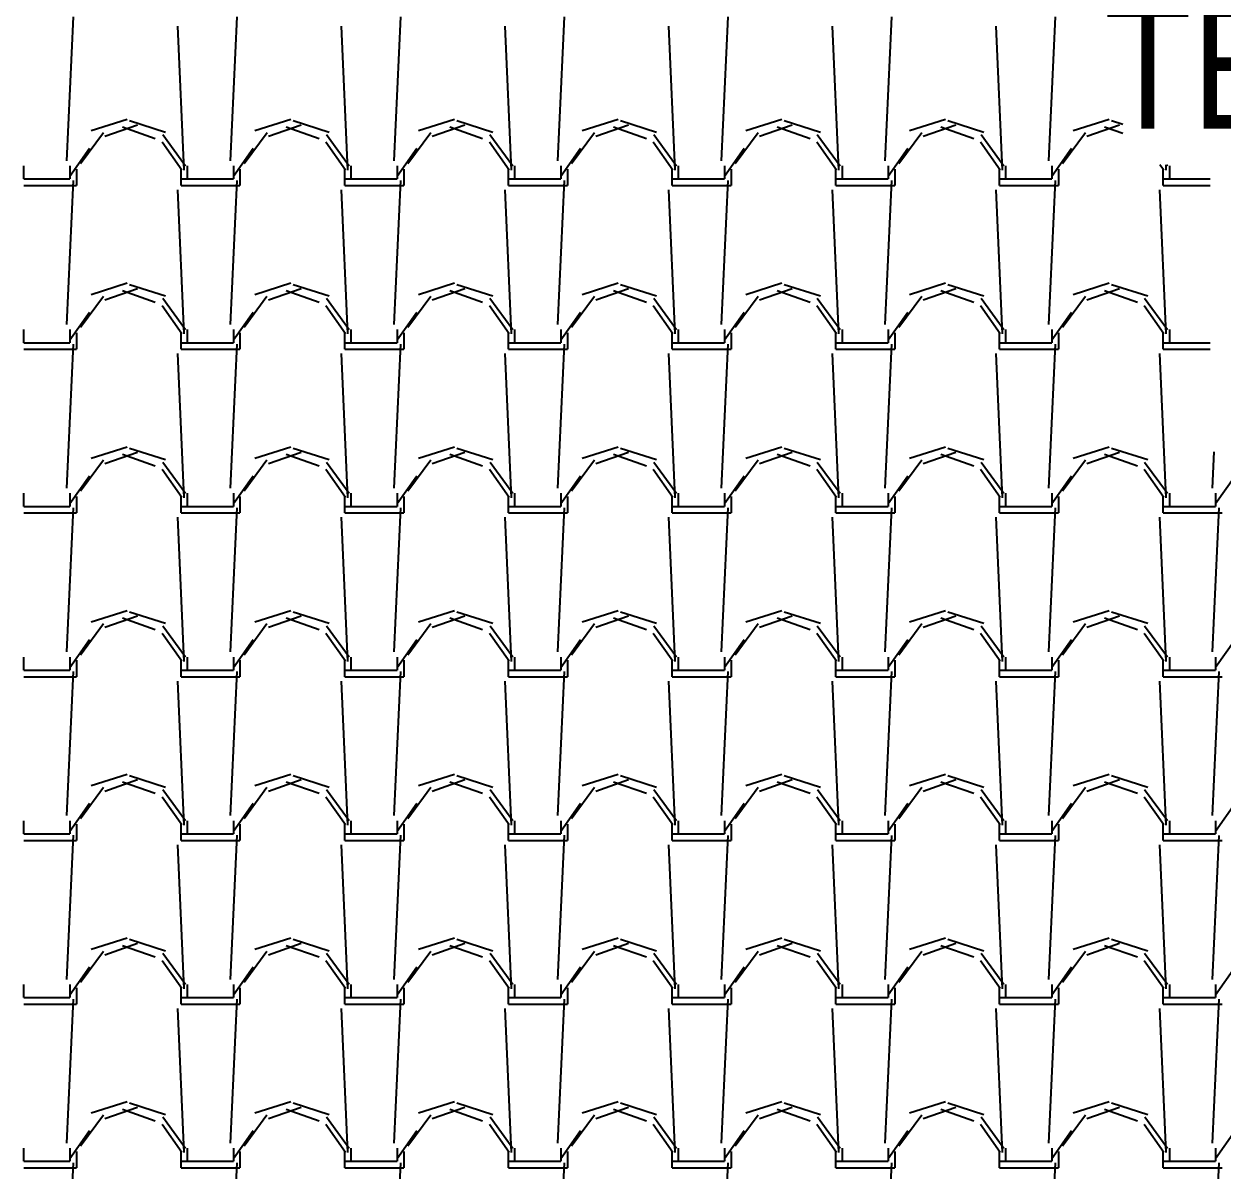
# Model space of a CAD drawing. Header units: millimetres. Extents: x 3923 to 4007, y 744 to 863.
# Drawn here: x 3932.983 to 3934.851, y 836.294 to 838.08 of the extents above; entities that cross this region are included whole.
import ezdxf
from ezdxf.enums import TextEntityAlignment as Align

# ---------------------------------------------------------------- set-up
doc = ezdxf.new("R2010")
doc.units = ezdxf.units.MM
doc.layers.add('-HIDRO', color=8, linetype='Continuous')
doc.layers.add('E-txt-g', color=3, linetype='Continuous')
doc.layers.add('E-Txt-W', color=7, linetype='Continuous', lineweight=20)
doc.styles.add('F2', font='ARIALN.TTF')
doc.styles.add('REG60', font='romans.shx', dxfattribs={"width": 0.8, "height": 0.15})
doc.styles.add('REG80', font='romans.shx', dxfattribs={"width": 0.8, "height": 0.2})

# ---------------------------------------------------------------- blocks, each defined once
blk = doc.blocks.new('TXT-AMB75')
at = {"layer": 'E-txt-g', "style": 'REG80', "width": 0.8, "flags": 8}
blk.add_attdef('TXT', text='', height=0.2, dxfattribs=at).set_placement((0.0055, 0.2964), align=Align.CENTER)
at = {"layer": 'E-Txt-W', "style": 'REG60', "width": 0.8, "flags": 8}
blk.add_attdef('TXT', text='', height=0.15, dxfattribs=at).set_placement((0.0055, 0.0271), align=Align.CENTER)

msp = doc.modelspace()

# ---------------------------------------------------------------- linework, layer by layer
at = {"layer": '-HIDRO', "linetype": 'Continuous'}
for p, q in [((3933.0504, 837.8665), (3933.0606, 838.091)), ((3933.2333, 837.8517), (3933.2231, 838.0762)), ((3933.3056, 837.8665), (3933.3158, 838.091)), ((3933.4884, 837.8517), (3933.4782, 838.0763)), ((3933.5607, 837.8665), (3933.5709, 838.091)), ((3933.7436, 837.8517), (3933.7334, 838.0763)), ((3933.8159, 837.8665), (3933.8261, 838.091)), ((3933.9987, 837.8517), (3933.9885, 838.0763)), ((3934.071, 837.8665), (3934.0812, 838.091)), ((3934.2539, 837.8517), (3934.2437, 838.0763)), ((3934.3262, 837.8665), (3934.3364, 838.091)), ((3934.509, 837.8517), (3934.4988, 838.0763)), ((3934.5813, 837.8665), (3934.5915, 838.091)), ((3933.1444, 837.9307), (3933.0883, 837.9129)), ((3933.2043, 837.9106), (3933.1481, 837.9285)), ((3933.3996, 837.9307), (3933.3435, 837.9129)), ((3933.4594, 837.9106), (3933.4033, 837.9285)), ((3933.6547, 837.9307), (3933.5986, 837.9129)), ((3933.7146, 837.9106), (3933.6584, 837.9285)), ((3933.9099, 837.9307), (3933.8538, 837.9129)), ((3933.9697, 837.9106), (3933.9136, 837.9285)), ((3934.165, 837.9307), (3934.1089, 837.9129)), ((3934.2249, 837.9106), (3934.1687, 837.9285)), ((3934.4202, 837.9307), (3934.3641, 837.9129)), ((3934.48, 837.9106), (3934.4239, 837.9285)), ((3934.6753, 837.9307), (3934.6192, 837.9129)), ((3934.6964, 837.923), (3934.679, 837.9285)), ((3933.1072, 837.9101), (3933.0715, 837.8617)), ((3933.1604, 837.9222), (3933.1093, 837.9043)), ((3933.1882, 837.9009), (3933.1372, 837.9188)), ((3933.2354, 837.8583), (3933.1997, 837.9067)), ((3933.3624, 837.9101), (3933.3266, 837.8617)), ((3933.4155, 837.9222), (3933.3645, 837.9043)), ((3933.4434, 837.9009), (3933.3924, 837.9188)), ((3933.4905, 837.8583), (3933.4548, 837.9067)), ((3933.6175, 837.9101), (3933.5818, 837.8617)), ((3933.6707, 837.9222), (3933.6196, 837.9043)), ((3933.6985, 837.9009), (3933.6475, 837.9188)), ((3933.7457, 837.8583), (3933.7099, 837.9067)), ((3933.8726, 837.9101), (3933.8369, 837.8617)), ((3933.9258, 837.9222), (3933.8748, 837.9043)), ((3933.9537, 837.9009), (3933.9027, 837.9188)), ((3934.0008, 837.8583), (3933.9651, 837.9067)), ((3934.1278, 837.9101), (3934.0921, 837.8617)), ((3934.181, 837.9222), (3934.1299, 837.9043)), ((3934.2088, 837.9009), (3934.1578, 837.9188)), ((3934.256, 837.8583), (3934.2202, 837.9067)), ((3934.3829, 837.9101), (3934.3472, 837.8617)), ((3934.4361, 837.9222), (3934.3851, 837.9043)), ((3934.464, 837.9009), (3934.413, 837.9188)), ((3934.5111, 837.8583), (3934.4754, 837.9067)), ((3934.6381, 837.9101), (3934.6024, 837.8617)), ((3934.6913, 837.9222), (3934.6402, 837.9043)), ((3934.6964, 837.9089), (3934.6681, 837.9188)), ((3933.2294, 837.852), (3933.1988, 837.8954)), ((3933.4845, 837.852), (3933.4539, 837.8954)), ((3933.7397, 837.852), (3933.7091, 837.8954)), ((3933.9949, 837.852), (3933.9642, 837.8954)), ((3934.25, 837.852), (3934.2194, 837.8954)), ((3934.5052, 837.852), (3934.4745, 837.8954)), ((3933.0855, 837.8854), (3933.0549, 837.842)), ((3933.3407, 837.8854), (3933.3101, 837.842)), ((3933.5958, 837.8854), (3933.5652, 837.842)), ((3933.851, 837.8854), (3933.8204, 837.842)), ((3934.1061, 837.8854), (3934.0755, 837.842)), ((3934.3613, 837.8854), (3934.3307, 837.842)), ((3934.6164, 837.8854), (3934.5858, 837.842)), ((3932.9834, 837.8381), (3932.9834, 837.8585)), ((3933.0549, 837.8585), (3933.0549, 837.8381)), ((3933.0651, 837.8534), (3933.0651, 837.8279)), ((3933.2284, 837.8279), (3933.2284, 837.8534)), ((3933.2386, 837.8381), (3933.2386, 837.8585)), ((3933.31, 837.8585), (3933.31, 837.8381)), ((3933.3202, 837.8534), (3933.3202, 837.8279)), ((3933.4835, 837.8279), (3933.4835, 837.8534)), ((3933.4937, 837.8381), (3933.4937, 837.8585)), ((3933.5652, 837.8585), (3933.5652, 837.8381)), ((3933.5754, 837.8534), (3933.5754, 837.8279)), ((3933.7387, 837.8279), (3933.7387, 837.8534)), ((3933.7489, 837.8381), (3933.7489, 837.8585)), ((3933.8203, 837.8585), (3933.8203, 837.8381)), ((3933.8305, 837.8534), (3933.8305, 837.8279)), ((3933.9938, 837.8279), (3933.9938, 837.8534)), ((3934.004, 837.8381), (3934.004, 837.8585)), ((3934.0755, 837.8585), (3934.0755, 837.8381)), ((3934.0857, 837.8534), (3934.0857, 837.8279)), ((3934.249, 837.8279), (3934.249, 837.8534)), ((3934.2592, 837.8381), (3934.2592, 837.8585)), ((3934.3306, 837.8585), (3934.3306, 837.8381)), ((3934.3408, 837.8534), (3934.3408, 837.8279)), ((3934.5041, 837.8279), (3934.5041, 837.8534)), ((3934.5143, 837.8381), (3934.5143, 837.8585)), ((3934.5858, 837.8585), (3934.5858, 837.8381)), ((3934.596, 837.8534), (3934.596, 837.8279)), ((3934.7603, 837.852), (3934.7544, 837.8604)), ((3934.7593, 837.8279), (3934.7593, 837.8534)), ((3934.7642, 837.8517), (3934.7638, 837.8604)), ((3934.7663, 837.8583), (3934.7647, 837.8604)), ((3934.7695, 837.8381), (3934.7695, 837.8585)), ((3932.9834, 837.8381), (3933.0549, 837.8381)), ((3933.0504, 837.6113), (3933.0606, 837.8359)), ((3933.2284, 837.8381), (3933.2386, 837.8381)), ((3933.2386, 837.8381), (3933.31, 837.8381)), ((3933.3056, 837.6113), (3933.3158, 837.8359)), ((3933.4835, 837.8381), (3933.4937, 837.8381)), ((3933.4937, 837.8381), (3933.5652, 837.8381)), ((3933.5607, 837.6113), (3933.5709, 837.8359)), ((3933.7387, 837.8381), (3933.7489, 837.8381)), ((3933.7489, 837.8381), (3933.8203, 837.8381)), ((3933.8159, 837.6113), (3933.8261, 837.8359)), ((3933.9938, 837.8381), (3934.004, 837.8381)), ((3934.004, 837.8381), (3934.0755, 837.8381)), ((3934.071, 837.6113), (3934.0812, 837.8358)), ((3934.249, 837.8381), (3934.2592, 837.8381)), ((3934.2592, 837.8381), (3934.3306, 837.8381)), ((3934.3262, 837.6113), (3934.3364, 837.8358)), ((3934.5041, 837.8381), (3934.5143, 837.8381)), ((3934.5143, 837.8381), (3934.5858, 837.8381)), ((3934.5813, 837.6113), (3934.5915, 837.8358)), ((3934.7593, 837.8381), (3934.7695, 837.8381)), ((3934.7695, 837.8381), (3934.8327, 837.8381)), ((3932.9834, 837.8279), (3933.0651, 837.8279)), ((3933.2333, 837.5966), (3933.2231, 837.8211)), ((3933.2284, 837.8279), (3933.2386, 837.8279)), ((3933.2386, 837.8279), (3933.3202, 837.8279)), ((3933.4884, 837.5966), (3933.4782, 837.8211)), ((3933.4835, 837.8279), (3933.4937, 837.8279)), ((3933.4937, 837.8279), (3933.5754, 837.8279)), ((3933.7436, 837.5966), (3933.7334, 837.8211)), ((3933.7387, 837.8279), (3933.7489, 837.8279)), ((3933.7489, 837.8279), (3933.8305, 837.8279)), ((3933.9987, 837.5966), (3933.9885, 837.8211)), ((3933.9938, 837.8279), (3934.004, 837.8279)), ((3934.004, 837.8279), (3934.0857, 837.8279)), ((3934.2539, 837.5966), (3934.2437, 837.8211)), ((3934.249, 837.8279), (3934.2592, 837.8279)), ((3934.2592, 837.8279), (3934.3408, 837.8279)), ((3934.509, 837.5966), (3934.4988, 837.8211)), ((3934.5041, 837.8279), (3934.5143, 837.8279)), ((3934.5143, 837.8279), (3934.596, 837.8279)), ((3934.7642, 837.5966), (3934.754, 837.8211)), ((3934.7593, 837.8279), (3934.7695, 837.8279)), ((3934.7695, 837.8279), (3934.8327, 837.8279)), ((3933.1444, 837.6756), (3933.0883, 837.6577)), ((3933.1604, 837.6671), (3933.1093, 837.6492)), ((3933.1882, 837.6458), (3933.1372, 837.6637)), ((3933.2043, 837.6555), (3933.1481, 837.6733)), ((3933.3996, 837.6756), (3933.3435, 837.6577)), ((3933.4155, 837.6671), (3933.3645, 837.6492)), ((3933.4434, 837.6458), (3933.3924, 837.6637)), ((3933.4594, 837.6555), (3933.4033, 837.6733)), ((3933.6547, 837.6756), (3933.5986, 837.6577)), ((3933.6707, 837.6671), (3933.6196, 837.6492)), ((3933.6985, 837.6458), (3933.6475, 837.6637)), ((3933.7146, 837.6555), (3933.6584, 837.6733)), ((3933.9099, 837.6756), (3933.8538, 837.6577)), ((3933.9258, 837.6671), (3933.8748, 837.6492)), ((3933.9537, 837.6458), (3933.9027, 837.6637)), ((3933.9697, 837.6555), (3933.9136, 837.6733)), ((3934.165, 837.6756), (3934.1089, 837.6577)), ((3934.181, 837.6671), (3934.1299, 837.6492)), ((3934.2088, 837.6458), (3934.1578, 837.6637)), ((3934.2249, 837.6555), (3934.1687, 837.6733)), ((3934.4202, 837.6756), (3934.3641, 837.6577)), ((3934.4361, 837.6671), (3934.3851, 837.6492)), ((3934.464, 837.6458), (3934.413, 837.6637)), ((3934.48, 837.6555), (3934.4239, 837.6733)), ((3934.6753, 837.6756), (3934.6192, 837.6577)), ((3934.6913, 837.6671), (3934.6402, 837.6492)), ((3934.7191, 837.6458), (3934.6681, 837.6637)), ((3934.7352, 837.6555), (3934.679, 837.6733)), ((3933.1072, 837.655), (3933.0715, 837.6065)), ((3933.2354, 837.6031), (3933.1997, 837.6516)), ((3933.3623, 837.655), (3933.3266, 837.6065)), ((3933.4905, 837.6031), (3933.4548, 837.6516)), ((3933.6175, 837.655), (3933.5818, 837.6065)), ((3933.7457, 837.6031), (3933.7099, 837.6516)), ((3933.8726, 837.655), (3933.8369, 837.6065)), ((3934.0008, 837.6031), (3933.9651, 837.6516)), ((3934.1278, 837.655), (3934.0921, 837.6065)), ((3934.256, 837.6031), (3934.2202, 837.6516)), ((3934.3829, 837.655), (3934.3472, 837.6065)), ((3934.5111, 837.6031), (3934.4754, 837.6516)), ((3934.6381, 837.655), (3934.6024, 837.6065)), ((3934.7663, 837.6031), (3934.7305, 837.6516)), ((3933.0855, 837.6302), (3933.0549, 837.5868)), ((3933.2294, 837.5969), (3933.1988, 837.6402)), ((3933.3407, 837.6302), (3933.3101, 837.5868)), ((3933.4845, 837.5969), (3933.4539, 837.6402)), ((3933.5958, 837.6302), (3933.5652, 837.5868)), ((3933.7397, 837.5969), (3933.7091, 837.6402)), ((3933.851, 837.6302), (3933.8204, 837.5868)), ((3933.9949, 837.5969), (3933.9642, 837.6402)), ((3934.1061, 837.6302), (3934.0755, 837.5868)), ((3934.25, 837.5969), (3934.2194, 837.6402)), ((3934.3613, 837.6302), (3934.3307, 837.5868)), ((3934.5052, 837.5969), (3934.4745, 837.6402)), ((3934.6165, 837.6302), (3934.5858, 837.5869)), ((3934.7603, 837.5969), (3934.7297, 837.6402)), ((3932.9834, 837.5829), (3932.9834, 837.6034)), ((3933.0549, 837.6034), (3933.0549, 837.5829)), ((3933.0651, 837.5983), (3933.0651, 837.5727)), ((3933.2284, 837.5727), (3933.2284, 837.5983)), ((3933.2386, 837.5829), (3933.2386, 837.6034)), ((3933.31, 837.6034), (3933.31, 837.5829)), ((3933.3202, 837.5983), (3933.3202, 837.5727)), ((3933.4835, 837.5727), (3933.4835, 837.5983)), ((3933.4937, 837.5829), (3933.4937, 837.6034)), ((3933.5652, 837.6034), (3933.5652, 837.5829)), ((3933.5754, 837.5983), (3933.5754, 837.5727)), ((3933.7387, 837.5727), (3933.7387, 837.5983)), ((3933.7489, 837.5829), (3933.7489, 837.6034)), ((3933.8203, 837.6034), (3933.8203, 837.5829)), ((3933.8305, 837.5983), (3933.8305, 837.5727)), ((3933.9938, 837.5727), (3933.9938, 837.5983)), ((3934.004, 837.5829), (3934.004, 837.6034)), ((3934.0755, 837.6034), (3934.0755, 837.5829)), ((3934.0857, 837.5983), (3934.0857, 837.5727)), ((3934.249, 837.5727), (3934.249, 837.5983)), ((3934.2592, 837.5829), (3934.2592, 837.6034)), ((3934.3306, 837.6034), (3934.3306, 837.5829)), ((3934.3408, 837.5983), (3934.3408, 837.5727)), ((3934.5041, 837.5727), (3934.5041, 837.5983)), ((3934.5143, 837.5829), (3934.5143, 837.6034)), ((3934.5858, 837.6034), (3934.5858, 837.5829)), ((3934.596, 837.5983), (3934.596, 837.5727)), ((3934.7593, 837.5727), (3934.7593, 837.5983)), ((3934.7695, 837.5829), (3934.7695, 837.6034)), ((3932.9834, 837.5829), (3933.0549, 837.5829)), ((3932.9834, 837.5727), (3933.0651, 837.5727)), ((3933.0504, 837.3562), (3933.0606, 837.5807)), ((3933.2284, 837.5829), (3933.2386, 837.5829)), ((3933.2284, 837.5727), (3933.2386, 837.5727)), ((3933.2386, 837.5829), (3933.31, 837.5829)), ((3933.2386, 837.5727), (3933.3202, 837.5727)), ((3933.3056, 837.3562), (3933.3158, 837.5807)), ((3933.4835, 837.5829), (3933.4937, 837.5829)), ((3933.4835, 837.5727), (3933.4937, 837.5727)), ((3933.4937, 837.5829), (3933.5652, 837.5829)), ((3933.4937, 837.5727), (3933.5754, 837.5727)), ((3933.5607, 837.3562), (3933.5709, 837.5807)), ((3933.7387, 837.5829), (3933.7489, 837.5829)), ((3933.7387, 837.5727), (3933.7489, 837.5727)), ((3933.7489, 837.5829), (3933.8203, 837.5829)), ((3933.7489, 837.5727), (3933.8305, 837.5727)), ((3933.8159, 837.3562), (3933.8261, 837.5807)), ((3933.9938, 837.5829), (3934.004, 837.5829)), ((3933.9938, 837.5727), (3934.004, 837.5727)), ((3934.004, 837.5829), (3934.0755, 837.5829)), ((3934.004, 837.5727), (3934.0857, 837.5727)), ((3934.071, 837.3562), (3934.0812, 837.5807)), ((3934.249, 837.5829), (3934.2592, 837.5829)), ((3934.249, 837.5727), (3934.2592, 837.5727)), ((3934.2592, 837.5829), (3934.3306, 837.5829)), ((3934.2592, 837.5727), (3934.3408, 837.5727)), ((3934.3262, 837.3562), (3934.3364, 837.5807)), ((3934.5041, 837.5829), (3934.5143, 837.5829)), ((3934.5041, 837.5727), (3934.5143, 837.5727)), ((3934.5143, 837.5829), (3934.5858, 837.5829)), ((3934.5143, 837.5727), (3934.596, 837.5727)), ((3934.5813, 837.3562), (3934.5915, 837.5807)), ((3934.7593, 837.5829), (3934.7695, 837.5829)), ((3934.7593, 837.5727), (3934.7695, 837.5727)), ((3934.7695, 837.5829), (3934.8327, 837.5829)), ((3934.7695, 837.5727), (3934.8327, 837.5727)), ((3933.2333, 837.3414), (3933.2231, 837.5659)), ((3933.4884, 837.3414), (3933.4782, 837.566)), ((3933.7436, 837.3414), (3933.7334, 837.566)), ((3933.9987, 837.3414), (3933.9885, 837.566)), ((3934.2539, 837.3414), (3934.2437, 837.566)), ((3934.509, 837.3414), (3934.4988, 837.566)), ((3934.7642, 837.3414), (3934.754, 837.566)), ((3933.1444, 837.4204), (3933.0883, 837.4026)), ((3933.3996, 837.4204), (3933.3435, 837.4026)), ((3933.6547, 837.4204), (3933.5986, 837.4026)), ((3933.9099, 837.4204), (3933.8538, 837.4026)), ((3934.165, 837.4204), (3934.1089, 837.4026)), ((3934.4202, 837.4204), (3934.3641, 837.4026)), ((3934.6753, 837.4204), (3934.6192, 837.4026)), ((3933.1604, 837.4119), (3933.1093, 837.394)), ((3933.1882, 837.3906), (3933.1372, 837.4085)), ((3933.2043, 837.4003), (3933.1481, 837.4182)), ((3933.4155, 837.4119), (3933.3645, 837.394)), ((3933.4434, 837.3906), (3933.3924, 837.4085)), ((3933.4594, 837.4003), (3933.4033, 837.4182)), ((3933.6707, 837.4119), (3933.6196, 837.394)), ((3933.6985, 837.3906), (3933.6475, 837.4085)), ((3933.7146, 837.4003), (3933.6584, 837.4182)), ((3933.9258, 837.4119), (3933.8748, 837.394)), ((3933.9537, 837.3906), (3933.9027, 837.4085)), ((3933.9697, 837.4003), (3933.9136, 837.4182)), ((3934.181, 837.4119), (3934.1299, 837.394)), ((3934.2088, 837.3906), (3934.1578, 837.4085)), ((3934.2249, 837.4003), (3934.1687, 837.4182)), ((3934.4361, 837.4119), (3934.3851, 837.394)), ((3934.464, 837.3906), (3934.413, 837.4085)), ((3934.48, 837.4003), (3934.4239, 837.4182)), ((3934.6913, 837.4119), (3934.6402, 837.394)), ((3934.7191, 837.3906), (3934.6681, 837.4085)), ((3934.7352, 837.4003), (3934.679, 837.4182)), ((3934.8365, 837.3562), (3934.8391, 837.4127)), ((3933.1072, 837.3998), (3933.0715, 837.3514)), ((3933.2294, 837.3417), (3933.1988, 837.3851)), ((3933.2354, 837.348), (3933.1997, 837.3964)), ((3933.3623, 837.3998), (3933.3266, 837.3514)), ((3933.4845, 837.3417), (3933.4539, 837.3851)), ((3933.4905, 837.348), (3933.4548, 837.3964)), ((3933.6175, 837.3998), (3933.5818, 837.3514)), ((3933.7397, 837.3417), (3933.7091, 837.3851)), ((3933.7457, 837.348), (3933.71, 837.3964)), ((3933.8726, 837.3998), (3933.8369, 837.3514)), ((3933.9949, 837.3417), (3933.9642, 837.3851)), ((3934.0008, 837.348), (3933.9651, 837.3964)), ((3934.1278, 837.3998), (3934.0921, 837.3514)), ((3934.25, 837.3417), (3934.2194, 837.3851)), ((3934.256, 837.348), (3934.2202, 837.3964)), ((3934.3829, 837.3998), (3934.3472, 837.3514)), ((3934.5052, 837.3417), (3934.4745, 837.3851)), ((3934.5111, 837.348), (3934.4754, 837.3964)), ((3934.6381, 837.3998), (3934.6024, 837.3514)), ((3934.7603, 837.3417), (3934.7297, 837.3851)), ((3934.7663, 837.348), (3934.7305, 837.3964)), ((3933.0855, 837.3751), (3933.0549, 837.3317)), ((3933.3407, 837.3751), (3933.3101, 837.3317)), ((3933.5958, 837.3751), (3933.5652, 837.3317)), ((3933.851, 837.3751), (3933.8204, 837.3317)), ((3934.1061, 837.3751), (3934.0755, 837.3317)), ((3934.3613, 837.3751), (3934.3307, 837.3317)), ((3934.6165, 837.3751), (3934.5858, 837.3317)), ((3934.8716, 837.3751), (3934.841, 837.3317)), ((3932.9834, 837.3278), (3932.9834, 837.3482)), ((3933.0549, 837.3482), (3933.0549, 837.3278)), ((3933.2386, 837.3278), (3933.2386, 837.3482)), ((3933.31, 837.3482), (3933.31, 837.3278)), ((3933.4937, 837.3278), (3933.4937, 837.3482)), ((3933.5652, 837.3482), (3933.5652, 837.3278)), ((3933.7489, 837.3278), (3933.7489, 837.3482)), ((3933.8203, 837.3482), (3933.8203, 837.3278)), ((3934.004, 837.3278), (3934.004, 837.3482)), ((3934.0755, 837.3482), (3934.0755, 837.3278)), ((3934.2592, 837.3278), (3934.2592, 837.3482)), ((3934.3306, 837.3482), (3934.3306, 837.3278)), ((3934.5143, 837.3278), (3934.5143, 837.3482)), ((3934.5858, 837.3482), (3934.5858, 837.3278)), ((3934.7695, 837.3278), (3934.7695, 837.3482)), ((3934.8409, 837.3482), (3934.8409, 837.3278)), ((3932.9834, 837.3278), (3933.0549, 837.3278)), ((3933.0651, 837.3431), (3933.0651, 837.3176)), ((3933.2284, 837.3176), (3933.2284, 837.3431)), ((3933.2284, 837.3278), (3933.2386, 837.3278)), ((3933.2386, 837.3278), (3933.31, 837.3278)), ((3933.3202, 837.3431), (3933.3202, 837.3176)), ((3933.4835, 837.3176), (3933.4835, 837.3431)), ((3933.4835, 837.3278), (3933.4937, 837.3278)), ((3933.4937, 837.3278), (3933.5652, 837.3278)), ((3933.5754, 837.3431), (3933.5754, 837.3176)), ((3933.7387, 837.3176), (3933.7387, 837.3431)), ((3933.7387, 837.3278), (3933.7489, 837.3278)), ((3933.7489, 837.3278), (3933.8203, 837.3278)), ((3933.8305, 837.3431), (3933.8305, 837.3176)), ((3933.9938, 837.3176), (3933.9938, 837.3431)), ((3933.9938, 837.3278), (3934.004, 837.3278)), ((3934.004, 837.3278), (3934.0755, 837.3278)), ((3934.0857, 837.3431), (3934.0857, 837.3176)), ((3934.249, 837.3176), (3934.249, 837.3431)), ((3934.249, 837.3278), (3934.2592, 837.3278)), ((3934.2592, 837.3278), (3934.3306, 837.3278)), ((3934.3408, 837.3431), (3934.3408, 837.3176)), ((3934.5041, 837.3176), (3934.5041, 837.3431)), ((3934.5041, 837.3278), (3934.5143, 837.3278)), ((3934.5143, 837.3278), (3934.5858, 837.3278)), ((3934.596, 837.3431), (3934.596, 837.3176)), ((3934.7593, 837.3176), (3934.7593, 837.3431)), ((3934.7593, 837.3278), (3934.7695, 837.3278)), ((3934.7695, 837.3278), (3934.8409, 837.3278)), ((3932.9834, 837.3176), (3933.0651, 837.3176)), ((3933.0504, 837.101), (3933.0606, 837.3256)), ((3933.2333, 837.0863), (3933.2231, 837.3108)), ((3933.2284, 837.3176), (3933.2386, 837.3176)), ((3933.2386, 837.3176), (3933.3202, 837.3176)), ((3933.3056, 837.101), (3933.3158, 837.3256)), ((3933.4884, 837.0863), (3933.4782, 837.3108)), ((3933.4835, 837.3176), (3933.4937, 837.3176)), ((3933.4937, 837.3176), (3933.5754, 837.3176)), ((3933.5607, 837.101), (3933.5709, 837.3256)), ((3933.7436, 837.0863), (3933.7334, 837.3108)), ((3933.7387, 837.3176), (3933.7489, 837.3176)), ((3933.7489, 837.3176), (3933.8305, 837.3176)), ((3933.8159, 837.101), (3933.8261, 837.3256)), ((3933.9987, 837.0863), (3933.9885, 837.3108)), ((3933.9938, 837.3176), (3934.004, 837.3176)), ((3934.004, 837.3176), (3934.0857, 837.3176)), ((3934.071, 837.101), (3934.0812, 837.3255)), ((3934.2539, 837.0863), (3934.2437, 837.3108)), ((3934.249, 837.3176), (3934.2592, 837.3176)), ((3934.2592, 837.3176), (3934.3408, 837.3176)), ((3934.3262, 837.101), (3934.3364, 837.3255)), ((3934.509, 837.0863), (3934.4988, 837.3108)), ((3934.5041, 837.3176), (3934.5143, 837.3176)), ((3934.5143, 837.3176), (3934.596, 837.3176)), ((3934.5813, 837.101), (3934.5915, 837.3255)), ((3934.7642, 837.0863), (3934.754, 837.3108)), ((3934.7593, 837.3176), (3934.7695, 837.3176)), ((3934.7695, 837.3176), (3934.8511, 837.3176)), ((3934.8365, 837.101), (3934.8467, 837.3255)), ((3933.1444, 837.1653), (3933.0883, 837.1474)), ((3933.2043, 837.1452), (3933.1481, 837.163)), ((3933.3996, 837.1653), (3933.3435, 837.1474)), ((3933.4594, 837.1452), (3933.4033, 837.163)), ((3933.6547, 837.1653), (3933.5986, 837.1474)), ((3933.7146, 837.1452), (3933.6584, 837.163)), ((3933.9099, 837.1653), (3933.8538, 837.1474)), ((3933.9697, 837.1452), (3933.9136, 837.163)), ((3934.165, 837.1653), (3934.1089, 837.1474)), ((3934.2249, 837.1452), (3934.1687, 837.163)), ((3934.4202, 837.1653), (3934.3641, 837.1474)), ((3934.48, 837.1452), (3934.4239, 837.163)), ((3934.6753, 837.1653), (3934.6192, 837.1474)), ((3934.7352, 837.1452), (3934.679, 837.163)), ((3933.1072, 837.1447), (3933.0715, 837.0962)), ((3933.1604, 837.1568), (3933.1093, 837.1389)), ((3933.1882, 837.1355), (3933.1372, 837.1534)), ((3933.2354, 837.0928), (3933.1997, 837.1413)), ((3933.3623, 837.1447), (3933.3266, 837.0962)), ((3933.4155, 837.1568), (3933.3645, 837.1389)), ((3933.4434, 837.1355), (3933.3924, 837.1534)), ((3933.4905, 837.0928), (3933.4548, 837.1413)), ((3933.6175, 837.1447), (3933.5818, 837.0962)), ((3933.6707, 837.1568), (3933.6196, 837.1389)), ((3933.6985, 837.1355), (3933.6475, 837.1534)), ((3933.7457, 837.0928), (3933.71, 837.1413)), ((3933.8726, 837.1447), (3933.8369, 837.0962)), ((3933.9258, 837.1568), (3933.8748, 837.1389)), ((3933.9537, 837.1355), (3933.9027, 837.1534)), ((3934.0008, 837.0928), (3933.9651, 837.1413)), ((3934.1278, 837.1447), (3934.0921, 837.0962)), ((3934.181, 837.1568), (3934.1299, 837.1389)), ((3934.2088, 837.1355), (3934.1578, 837.1534)), ((3934.256, 837.0928), (3934.2202, 837.1413)), ((3934.3829, 837.1447), (3934.3472, 837.0962)), ((3934.4361, 837.1568), (3934.3851, 837.1389)), ((3934.464, 837.1355), (3934.413, 837.1534)), ((3934.5111, 837.0928), (3934.4754, 837.1413)), ((3934.6381, 837.1447), (3934.6024, 837.0962)), ((3934.6913, 837.1568), (3934.6402, 837.1389)), ((3934.7191, 837.1355), (3934.6681, 837.1534)), ((3934.7663, 837.0928), (3934.7305, 837.1413)), ((3933.2294, 837.0866), (3933.1988, 837.1299)), ((3933.4845, 837.0866), (3933.4539, 837.1299)), ((3933.7397, 837.0866), (3933.7091, 837.1299)), ((3933.9948, 837.0866), (3933.9642, 837.1299)), ((3934.25, 837.0866), (3934.2194, 837.1299)), ((3934.5052, 837.0866), (3934.4745, 837.1299)), ((3934.7603, 837.0866), (3934.7297, 837.1299)), ((3933.0855, 837.1199), (3933.0549, 837.0765)), ((3933.3407, 837.1199), (3933.3101, 837.0765)), ((3933.5958, 837.1199), (3933.5652, 837.0765)), ((3933.851, 837.1199), (3933.8204, 837.0765)), ((3934.1061, 837.1199), (3934.0755, 837.0766)), ((3934.3613, 837.1199), (3934.3307, 837.0766)), ((3934.6165, 837.1199), (3934.5858, 837.0766)), ((3934.8716, 837.1199), (3934.841, 837.0766)), ((3932.9834, 837.0726), (3932.9834, 837.0931)), ((3933.0549, 837.0931), (3933.0549, 837.0726)), ((3933.0651, 837.088), (3933.0651, 837.0624)), ((3933.2284, 837.0624), (3933.2284, 837.088)), ((3933.2386, 837.0726), (3933.2386, 837.0931)), ((3933.31, 837.0931), (3933.31, 837.0726)), ((3933.3202, 837.088), (3933.3202, 837.0624)), ((3933.4835, 837.0624), (3933.4835, 837.088)), ((3933.4937, 837.0726), (3933.4937, 837.0931)), ((3933.5652, 837.0931), (3933.5652, 837.0726)), ((3933.5754, 837.088), (3933.5754, 837.0624)), ((3933.7387, 837.0624), (3933.7387, 837.088)), ((3933.7489, 837.0726), (3933.7489, 837.0931)), ((3933.8203, 837.0931), (3933.8203, 837.0726)), ((3933.8305, 837.088), (3933.8305, 837.0624)), ((3933.9938, 837.0624), (3933.9938, 837.088)), ((3934.004, 837.0726), (3934.004, 837.0931)), ((3934.0755, 837.0931), (3934.0755, 837.0726)), ((3934.0857, 837.088), (3934.0857, 837.0624)), ((3934.249, 837.0624), (3934.249, 837.088)), ((3934.2592, 837.0726), (3934.2592, 837.0931)), ((3934.3306, 837.0931), (3934.3306, 837.0726)), ((3934.3408, 837.088), (3934.3408, 837.0624)), ((3934.5041, 837.0624), (3934.5041, 837.088)), ((3934.5143, 837.0726), (3934.5143, 837.0931)), ((3934.5858, 837.0931), (3934.5858, 837.0726)), ((3934.596, 837.088), (3934.596, 837.0624)), ((3934.7593, 837.0624), (3934.7593, 837.088)), ((3934.7695, 837.0726), (3934.7695, 837.0931)), ((3934.8409, 837.0931), (3934.8409, 837.0726)), ((3932.9834, 837.0726), (3933.0549, 837.0726)), ((3933.0504, 836.8459), (3933.0606, 837.0704)), ((3933.2284, 837.0726), (3933.2386, 837.0726)), ((3933.2386, 837.0726), (3933.31, 837.0726)), ((3933.3056, 836.8459), (3933.3158, 837.0704)), ((3933.4835, 837.0726), (3933.4937, 837.0726)), ((3933.4937, 837.0726), (3933.5652, 837.0726)), ((3933.5607, 836.8459), (3933.5709, 837.0704)), ((3933.7387, 837.0726), (3933.7489, 837.0726)), ((3933.7489, 837.0726), (3933.8203, 837.0726)), ((3933.8159, 836.8459), (3933.8261, 837.0704)), ((3933.9938, 837.0726), (3934.004, 837.0726)), ((3934.004, 837.0726), (3934.0755, 837.0726)), ((3934.071, 836.8459), (3934.0812, 837.0704)), ((3934.249, 837.0726), (3934.2592, 837.0726)), ((3934.2592, 837.0726), (3934.3306, 837.0726)), ((3934.3262, 836.8459), (3934.3364, 837.0704)), ((3934.5041, 837.0726), (3934.5143, 837.0726)), ((3934.5143, 837.0726), (3934.5858, 837.0726)), ((3934.5813, 836.8459), (3934.5915, 837.0704)), ((3934.7593, 837.0726), (3934.7695, 837.0726)), ((3934.7695, 837.0726), (3934.8409, 837.0726)), ((3934.8365, 836.8459), (3934.8467, 837.0704)), ((3932.9834, 837.0624), (3933.0651, 837.0624)), ((3933.2333, 836.8311), (3933.2231, 837.0556)), ((3933.2284, 837.0624), (3933.2386, 837.0624)), ((3933.2386, 837.0624), (3933.3202, 837.0624)), ((3933.4884, 836.8311), (3933.4782, 837.0557)), ((3933.4835, 837.0624), (3933.4937, 837.0624)), ((3933.4937, 837.0624), (3933.5754, 837.0624)), ((3933.7436, 836.8311), (3933.7334, 837.0557)), ((3933.7387, 837.0624), (3933.7489, 837.0624)), ((3933.7489, 837.0624), (3933.8305, 837.0624)), ((3933.9987, 836.8311), (3933.9885, 837.0557)), ((3933.9938, 837.0624), (3934.004, 837.0624)), ((3934.004, 837.0624), (3934.0857, 837.0624)), ((3934.2539, 836.8311), (3934.2437, 837.0557)), ((3934.249, 837.0624), (3934.2592, 837.0624)), ((3934.2592, 837.0624), (3934.3408, 837.0624)), ((3934.509, 836.8311), (3934.4988, 837.0557)), ((3934.5041, 837.0624), (3934.5143, 837.0624)), ((3934.5143, 837.0624), (3934.596, 837.0624)), ((3934.7642, 836.8311), (3934.754, 837.0557)), ((3934.7593, 837.0624), (3934.7695, 837.0624)), ((3934.7695, 837.0624), (3934.8511, 837.0624)), ((3933.1444, 836.9101), (3933.0883, 836.8923)), ((3933.1604, 836.9016), (3933.1093, 836.8837)), ((3933.1882, 836.8803), (3933.1372, 836.8982)), ((3933.2043, 836.89), (3933.1481, 836.9079)), ((3933.3996, 836.9101), (3933.3435, 836.8923)), ((3933.4155, 836.9016), (3933.3645, 836.8837)), ((3933.4434, 836.8803), (3933.3924, 836.8982)), ((3933.4594, 836.89), (3933.4033, 836.9079)), ((3933.6547, 836.9101), (3933.5986, 836.8923)), ((3933.6707, 836.9016), (3933.6196, 836.8837)), ((3933.6985, 836.8803), (3933.6475, 836.8982)), ((3933.7146, 836.89), (3933.6584, 836.9079)), ((3933.9099, 836.9101), (3933.8538, 836.8923)), ((3933.9258, 836.9016), (3933.8748, 836.8837)), ((3933.9537, 836.8803), (3933.9027, 836.8982)), ((3933.9697, 836.89), (3933.9136, 836.9079)), ((3934.165, 836.9101), (3934.1089, 836.8923)), ((3934.181, 836.9016), (3934.1299, 836.8837)), ((3934.2088, 836.8803), (3934.1578, 836.8982)), ((3934.2249, 836.89), (3934.1687, 836.9079)), ((3934.4202, 836.9101), (3934.3641, 836.8923)), ((3934.4361, 836.9016), (3934.3851, 836.8837)), ((3934.464, 836.8803), (3934.413, 836.8982)), ((3934.48, 836.89), (3934.4239, 836.9079)), ((3934.6753, 836.9101), (3934.6192, 836.8923)), ((3934.6912, 836.9016), (3934.6402, 836.8837)), ((3934.7191, 836.8803), (3934.6681, 836.8982)), ((3934.7352, 836.89), (3934.679, 836.9079)), ((3933.1072, 836.8895), (3933.0715, 836.8411)), ((3933.2354, 836.8377), (3933.1997, 836.8861)), ((3933.3623, 836.8895), (3933.3266, 836.8411)), ((3933.4905, 836.8377), (3933.4548, 836.8861)), ((3933.6175, 836.8895), (3933.5818, 836.8411)), ((3933.7457, 836.8377), (3933.71, 836.8861)), ((3933.8726, 836.8895), (3933.8369, 836.8411)), ((3934.0008, 836.8377), (3933.9651, 836.8861)), ((3934.1278, 836.8895), (3934.0921, 836.8411)), ((3934.256, 836.8377), (3934.2203, 836.8861)), ((3934.3829, 836.8895), (3934.3472, 836.8411)), ((3934.5111, 836.8377), (3934.4754, 836.8861)), ((3934.6381, 836.8895), (3934.6024, 836.8411)), ((3934.7663, 836.8377), (3934.7305, 836.8861)), ((3933.0855, 836.8648), (3933.0549, 836.8214)), ((3933.2294, 836.8314), (3933.1988, 836.8748)), ((3933.3407, 836.8648), (3933.3101, 836.8214)), ((3933.4845, 836.8314), (3933.4539, 836.8748)), ((3933.5958, 836.8648), (3933.5652, 836.8214)), ((3933.7397, 836.8314), (3933.7091, 836.8748)), ((3933.851, 836.8648), (3933.8204, 836.8214)), ((3933.9948, 836.8314), (3933.9642, 836.8748)), ((3934.1062, 836.8648), (3934.0755, 836.8214)), ((3934.25, 836.8314), (3934.2194, 836.8748)), ((3934.3613, 836.8648), (3934.3307, 836.8214)), ((3934.5052, 836.8314), (3934.4745, 836.8748)), ((3934.6165, 836.8648), (3934.5858, 836.8214)), ((3934.7603, 836.8314), (3934.7297, 836.8748)), ((3934.8716, 836.8648), (3934.841, 836.8214)), ((3932.9834, 836.8175), (3932.9834, 836.8379)), ((3933.0549, 836.8379), (3933.0549, 836.8175)), ((3933.0651, 836.8328), (3933.0651, 836.8073)), ((3933.2284, 836.8073), (3933.2284, 836.8328)), ((3933.2386, 836.8175), (3933.2386, 836.8379)), ((3933.31, 836.8379), (3933.31, 836.8175)), ((3933.3202, 836.8328), (3933.3202, 836.8073)), ((3933.4835, 836.8073), (3933.4835, 836.8328)), ((3933.4937, 836.8175), (3933.4937, 836.8379)), ((3933.5652, 836.8379), (3933.5652, 836.8175)), ((3933.5754, 836.8328), (3933.5754, 836.8073)), ((3933.7387, 836.8073), (3933.7387, 836.8328)), ((3933.7489, 836.8175), (3933.7489, 836.8379)), ((3933.8203, 836.8379), (3933.8203, 836.8175)), ((3933.8305, 836.8328), (3933.8305, 836.8073)), ((3933.9938, 836.8073), (3933.9938, 836.8328)), ((3934.004, 836.8175), (3934.004, 836.8379)), ((3934.0755, 836.8379), (3934.0755, 836.8175)), ((3934.0857, 836.8328), (3934.0857, 836.8073)), ((3934.249, 836.8073), (3934.249, 836.8328)), ((3934.2592, 836.8175), (3934.2592, 836.8379)), ((3934.3306, 836.8379), (3934.3306, 836.8175)), ((3934.3408, 836.8328), (3934.3408, 836.8073)), ((3934.5041, 836.8073), (3934.5041, 836.8328)), ((3934.5143, 836.8175), (3934.5143, 836.8379)), ((3934.5858, 836.8379), (3934.5858, 836.8175)), ((3934.596, 836.8328), (3934.596, 836.8073)), ((3934.7593, 836.8073), (3934.7593, 836.8328)), ((3934.7695, 836.8175), (3934.7695, 836.8379)), ((3934.8409, 836.8379), (3934.8409, 836.8175)), ((3932.9834, 836.8175), (3933.0549, 836.8175)), ((3932.9834, 836.8073), (3933.0651, 836.8073)), ((3933.0504, 836.5907), (3933.0606, 836.8153)), ((3933.2284, 836.8175), (3933.2386, 836.8175)), ((3933.2284, 836.8073), (3933.2386, 836.8073)), ((3933.2386, 836.8175), (3933.31, 836.8175)), ((3933.2386, 836.8073), (3933.3202, 836.8073)), ((3933.3056, 836.5907), (3933.3158, 836.8153)), ((3933.4835, 836.8175), (3933.4937, 836.8175)), ((3933.4835, 836.8073), (3933.4937, 836.8073)), ((3933.4937, 836.8175), (3933.5652, 836.8175)), ((3933.4937, 836.8073), (3933.5754, 836.8073)), ((3933.5607, 836.5907), (3933.5709, 836.8153)), ((3933.7387, 836.8175), (3933.7489, 836.8175)), ((3933.7387, 836.8073), (3933.7489, 836.8073)), ((3933.7489, 836.8175), (3933.8203, 836.8175)), ((3933.7489, 836.8073), (3933.8305, 836.8073)), ((3933.8159, 836.5907), (3933.8261, 836.8153)), ((3933.9938, 836.8175), (3934.004, 836.8175)), ((3933.9938, 836.8073), (3934.004, 836.8073)), ((3934.004, 836.8175), (3934.0755, 836.8175)), ((3934.004, 836.8073), (3934.0857, 836.8073)), ((3934.071, 836.5907), (3934.0812, 836.8152)), ((3934.249, 836.8175), (3934.2592, 836.8175)), ((3934.249, 836.8073), (3934.2592, 836.8073)), ((3934.2592, 836.8175), (3934.3306, 836.8175)), ((3934.2592, 836.8073), (3934.3408, 836.8073)), ((3934.3262, 836.5907), (3934.3364, 836.8152)), ((3934.5041, 836.8175), (3934.5143, 836.8175)), ((3934.5041, 836.8073), (3934.5143, 836.8073)), ((3934.5143, 836.8175), (3934.5858, 836.8175)), ((3934.5143, 836.8073), (3934.596, 836.8073)), ((3934.5813, 836.5907), (3934.5915, 836.8152)), ((3934.7593, 836.8175), (3934.7695, 836.8175)), ((3934.7593, 836.8073), (3934.7695, 836.8073)), ((3934.7695, 836.8175), (3934.8409, 836.8175)), ((3934.7695, 836.8073), (3934.8511, 836.8073)), ((3934.8365, 836.5907), (3934.8467, 836.8152)), ((3933.2333, 836.576), (3933.2231, 836.8005)), ((3933.4884, 836.576), (3933.4782, 836.8005)), ((3933.7436, 836.576), (3933.7334, 836.8005)), ((3933.9987, 836.576), (3933.9885, 836.8005)), ((3934.2539, 836.576), (3934.2437, 836.8005)), ((3934.509, 836.576), (3934.4988, 836.8005)), ((3934.7642, 836.576), (3934.754, 836.8005)), ((3933.1444, 836.655), (3933.0883, 836.6371)), ((3933.3996, 836.655), (3933.3435, 836.6371)), ((3933.6547, 836.655), (3933.5986, 836.6371)), ((3933.9099, 836.655), (3933.8538, 836.6371)), ((3934.165, 836.655), (3934.1089, 836.6371)), ((3934.4202, 836.655), (3934.3641, 836.6371)), ((3934.6753, 836.655), (3934.6192, 836.6371)), ((3933.1604, 836.6465), (3933.1093, 836.6286)), ((3933.1882, 836.6252), (3933.1372, 836.643)), ((3933.2043, 836.6349), (3933.1481, 836.6527)), ((3933.4155, 836.6465), (3933.3645, 836.6286)), ((3933.4434, 836.6252), (3933.3924, 836.643)), ((3933.4594, 836.6349), (3933.4033, 836.6527)), ((3933.6706, 836.6465), (3933.6196, 836.6286)), ((3933.6985, 836.6252), (3933.6475, 836.643)), ((3933.7146, 836.6349), (3933.6584, 836.6527)), ((3933.9258, 836.6465), (3933.8748, 836.6286)), ((3933.9537, 836.6252), (3933.9027, 836.643)), ((3933.9697, 836.6349), (3933.9136, 836.6527)), ((3934.1809, 836.6465), (3934.1299, 836.6286)), ((3934.2088, 836.6252), (3934.1578, 836.643)), ((3934.2249, 836.6349), (3934.1687, 836.6527)), ((3934.4361, 836.6465), (3934.3851, 836.6286)), ((3934.464, 836.6252), (3934.413, 836.643)), ((3934.48, 836.6349), (3934.4239, 836.6527)), ((3934.6912, 836.6465), (3934.6402, 836.6286)), ((3934.7191, 836.6252), (3934.6681, 836.643)), ((3934.7352, 836.6349), (3934.679, 836.6527)), ((3933.1072, 836.6344), (3933.0715, 836.5859)), ((3933.2294, 836.5763), (3933.1988, 836.6196)), ((3933.2354, 836.5825), (3933.1997, 836.631)), ((3933.3623, 836.6344), (3933.3266, 836.5859)), ((3933.4845, 836.5763), (3933.4539, 836.6196)), ((3933.4905, 836.5825), (3933.4548, 836.631)), ((3933.6175, 836.6344), (3933.5818, 836.5859)), ((3933.7397, 836.5763), (3933.7091, 836.6196)), ((3933.7457, 836.5825), (3933.71, 836.631)), ((3933.8726, 836.6344), (3933.8369, 836.5859)), ((3933.9948, 836.5763), (3933.9642, 836.6196)), ((3934.0008, 836.5825), (3933.9651, 836.631)), ((3934.1278, 836.6344), (3934.0921, 836.5859)), ((3934.25, 836.5763), (3934.2194, 836.6196)), ((3934.256, 836.5825), (3934.2203, 836.631)), ((3934.3829, 836.6344), (3934.3472, 836.5859)), ((3934.5052, 836.5763), (3934.4745, 836.6196)), ((3934.5111, 836.5825), (3934.4754, 836.631)), ((3934.6381, 836.6344), (3934.6024, 836.5859)), ((3934.7603, 836.5763), (3934.7297, 836.6196)), ((3934.7663, 836.5825), (3934.7305, 836.631)), ((3933.0855, 836.6096), (3933.0549, 836.5662)), ((3933.3407, 836.6096), (3933.3101, 836.5662)), ((3933.5958, 836.6096), (3933.5652, 836.5662)), ((3933.851, 836.6096), (3933.8204, 836.5663)), ((3934.1062, 836.6096), (3934.0755, 836.5663)), ((3934.3613, 836.6096), (3934.3307, 836.5663)), ((3934.6165, 836.6096), (3934.5858, 836.5663)), ((3934.8716, 836.6096), (3934.841, 836.5663)), ((3932.9834, 836.5623), (3932.9834, 836.5828)), ((3933.0549, 836.5828), (3933.0549, 836.5623)), ((3933.2386, 836.5623), (3933.2386, 836.5828)), ((3933.31, 836.5828), (3933.31, 836.5623)), ((3933.4937, 836.5623), (3933.4937, 836.5828)), ((3933.5652, 836.5828), (3933.5652, 836.5623)), ((3933.7489, 836.5623), (3933.7489, 836.5828)), ((3933.8203, 836.5828), (3933.8203, 836.5623)), ((3934.004, 836.5623), (3934.004, 836.5828)), ((3934.0755, 836.5828), (3934.0755, 836.5623)), ((3934.2592, 836.5623), (3934.2592, 836.5828)), ((3934.3306, 836.5828), (3934.3306, 836.5623)), ((3934.5143, 836.5623), (3934.5143, 836.5828)), ((3934.5858, 836.5828), (3934.5858, 836.5623)), ((3934.7695, 836.5623), (3934.7695, 836.5828)), ((3934.8409, 836.5828), (3934.8409, 836.5623)), ((3932.9834, 836.5623), (3933.0549, 836.5623)), ((3933.0651, 836.5777), (3933.0651, 836.5521)), ((3933.2284, 836.5521), (3933.2284, 836.5777)), ((3933.2284, 836.5623), (3933.2386, 836.5623)), ((3933.2386, 836.5623), (3933.31, 836.5623)), ((3933.3202, 836.5777), (3933.3202, 836.5521)), ((3933.4835, 836.5521), (3933.4835, 836.5777)), ((3933.4835, 836.5623), (3933.4937, 836.5623)), ((3933.4937, 836.5623), (3933.5652, 836.5623)), ((3933.5754, 836.5777), (3933.5754, 836.5521)), ((3933.7387, 836.5521), (3933.7387, 836.5777)), ((3933.7387, 836.5623), (3933.7489, 836.5623)), ((3933.7489, 836.5623), (3933.8203, 836.5623)), ((3933.8305, 836.5777), (3933.8305, 836.5521)), ((3933.9938, 836.5521), (3933.9938, 836.5777)), ((3933.9938, 836.5623), (3934.004, 836.5623)), ((3934.004, 836.5623), (3934.0755, 836.5623)), ((3934.0857, 836.5777), (3934.0857, 836.5521)), ((3934.249, 836.5521), (3934.249, 836.5777)), ((3934.249, 836.5623), (3934.2592, 836.5623)), ((3934.2592, 836.5623), (3934.3306, 836.5623)), ((3934.3408, 836.5777), (3934.3408, 836.5521)), ((3934.5041, 836.5521), (3934.5041, 836.5777)), ((3934.5041, 836.5623), (3934.5143, 836.5623)), ((3934.5143, 836.5623), (3934.5858, 836.5623)), ((3934.596, 836.5777), (3934.596, 836.5521)), ((3934.7593, 836.5521), (3934.7593, 836.5777)), ((3934.7593, 836.5623), (3934.7695, 836.5623)), ((3934.7695, 836.5623), (3934.8409, 836.5623)), ((3932.9834, 836.5521), (3933.0651, 836.5521)), ((3933.0504, 836.3356), (3933.0606, 836.5601)), ((3933.2333, 836.3208), (3933.2231, 836.5453)), ((3933.2284, 836.5521), (3933.2386, 836.5521)), ((3933.2386, 836.5521), (3933.3202, 836.5521)), ((3933.3056, 836.3356), (3933.3158, 836.5601)), ((3933.4884, 836.3208), (3933.4782, 836.5454)), ((3933.4835, 836.5521), (3933.4937, 836.5521)), ((3933.4937, 836.5521), (3933.5754, 836.5521)), ((3933.5607, 836.3356), (3933.5709, 836.5601)), ((3933.7436, 836.3208), (3933.7334, 836.5454)), ((3933.7387, 836.5521), (3933.7489, 836.5521)), ((3933.7489, 836.5521), (3933.8305, 836.5521)), ((3933.8159, 836.3356), (3933.8261, 836.5601)), ((3933.9987, 836.3208), (3933.9885, 836.5454)), ((3933.9938, 836.5521), (3934.004, 836.5521)), ((3934.004, 836.5521), (3934.0857, 836.5521)), ((3934.071, 836.3356), (3934.0812, 836.5601)), ((3934.2539, 836.3208), (3934.2437, 836.5454)), ((3934.249, 836.5521), (3934.2592, 836.5521)), ((3934.2592, 836.5521), (3934.3408, 836.5521)), ((3934.3262, 836.3356), (3934.3364, 836.5601)), ((3934.509, 836.3208), (3934.4988, 836.5454)), ((3934.5041, 836.5521), (3934.5143, 836.5521)), ((3934.5143, 836.5521), (3934.596, 836.5521)), ((3934.5813, 836.3356), (3934.5915, 836.5601)), ((3934.7642, 836.3208), (3934.754, 836.5454)), ((3934.7593, 836.5521), (3934.7695, 836.5521)), ((3934.7695, 836.5521), (3934.8511, 836.5521)), ((3934.8365, 836.3356), (3934.8467, 836.5601)), ((3933.1444, 836.3998), (3933.0883, 836.382)), ((3933.2043, 836.3797), (3933.1481, 836.3976)), ((3933.3996, 836.3998), (3933.3435, 836.382)), ((3933.4594, 836.3797), (3933.4033, 836.3976)), ((3933.6547, 836.3998), (3933.5986, 836.382)), ((3933.7146, 836.3797), (3933.6584, 836.3976)), ((3933.9099, 836.3998), (3933.8538, 836.382)), ((3933.9697, 836.3797), (3933.9136, 836.3976)), ((3934.165, 836.3998), (3934.1089, 836.382)), ((3934.2249, 836.3797), (3934.1687, 836.3976)), ((3934.4202, 836.3998), (3934.3641, 836.382)), ((3934.48, 836.3797), (3934.4239, 836.3976)), ((3934.6753, 836.3998), (3934.6192, 836.382)), ((3934.7352, 836.3797), (3934.679, 836.3976)), ((3933.1072, 836.3792), (3933.0715, 836.3308)), ((3933.1603, 836.3913), (3933.1093, 836.3734)), ((3933.1882, 836.37), (3933.1372, 836.3879)), ((3933.2354, 836.3274), (3933.1997, 836.3758)), ((3933.3623, 836.3792), (3933.3266, 836.3308)), ((3933.4155, 836.3913), (3933.3645, 836.3734)), ((3933.4434, 836.37), (3933.3924, 836.3879)), ((3933.4905, 836.3274), (3933.4548, 836.3758)), ((3933.6175, 836.3792), (3933.5818, 836.3308)), ((3933.6706, 836.3913), (3933.6196, 836.3734)), ((3933.6985, 836.37), (3933.6475, 836.3879)), ((3933.7457, 836.3274), (3933.71, 836.3758)), ((3933.8726, 836.3792), (3933.8369, 836.3308)), ((3933.9258, 836.3913), (3933.8748, 836.3734)), ((3933.9537, 836.37), (3933.9027, 836.3879)), ((3934.0008, 836.3274), (3933.9651, 836.3758)), ((3934.1278, 836.3792), (3934.0921, 836.3308)), ((3934.1809, 836.3913), (3934.1299, 836.3734)), ((3934.2088, 836.37), (3934.1578, 836.3879)), ((3934.256, 836.3274), (3934.2203, 836.3758)), ((3934.3829, 836.3792), (3934.3472, 836.3308)), ((3934.4361, 836.3913), (3934.3851, 836.3734)), ((3934.464, 836.37), (3934.413, 836.3879)), ((3934.5111, 836.3274), (3934.4754, 836.3758)), ((3934.6381, 836.3792), (3934.6024, 836.3308)), ((3934.6912, 836.3913), (3934.6402, 836.3734)), ((3934.7191, 836.37), (3934.6681, 836.3879)), ((3934.7663, 836.3274), (3934.7306, 836.3758)), ((3933.2294, 836.3211), (3933.1988, 836.3645)), ((3933.4845, 836.3211), (3933.4539, 836.3645)), ((3933.7397, 836.3211), (3933.7091, 836.3645)), ((3933.9948, 836.3211), (3933.9642, 836.3645)), ((3934.25, 836.3211), (3934.2194, 836.3645)), ((3934.5051, 836.3211), (3934.4745, 836.3645)), ((3934.7603, 836.3211), (3934.7297, 836.3645)), ((3933.0855, 836.3545), (3933.0549, 836.3111)), ((3933.3407, 836.3545), (3933.3101, 836.3111)), ((3933.5958, 836.3545), (3933.5652, 836.3111)), ((3933.851, 836.3545), (3933.8204, 836.3111)), ((3934.1062, 836.3545), (3934.0755, 836.3111)), ((3934.3613, 836.3545), (3934.3307, 836.3111)), ((3934.6165, 836.3545), (3934.5858, 836.3111)), ((3934.8716, 836.3545), (3934.841, 836.3111)), ((3932.9834, 836.3072), (3932.9834, 836.3276)), ((3933.0549, 836.3276), (3933.0549, 836.3072)), ((3933.0651, 836.3225), (3933.0651, 836.297)), ((3933.2284, 836.297), (3933.2284, 836.3225)), ((3933.2386, 836.3072), (3933.2386, 836.3276)), ((3933.31, 836.3276), (3933.31, 836.3072)), ((3933.3202, 836.3225), (3933.3202, 836.297)), ((3933.4835, 836.297), (3933.4835, 836.3225)), ((3933.4937, 836.3072), (3933.4937, 836.3276)), ((3933.5652, 836.3276), (3933.5652, 836.3072)), ((3933.5754, 836.3225), (3933.5754, 836.297)), ((3933.7387, 836.297), (3933.7387, 836.3225)), ((3933.7489, 836.3072), (3933.7489, 836.3276)), ((3933.8203, 836.3276), (3933.8203, 836.3072)), ((3933.8305, 836.3225), (3933.8305, 836.297)), ((3933.9938, 836.297), (3933.9938, 836.3225)), ((3934.004, 836.3072), (3934.004, 836.3276)), ((3934.0755, 836.3276), (3934.0755, 836.3072)), ((3934.0857, 836.3225), (3934.0857, 836.297)), ((3934.249, 836.297), (3934.249, 836.3225)), ((3934.2592, 836.3072), (3934.2592, 836.3276)), ((3934.3306, 836.3276), (3934.3306, 836.3072)), ((3934.3408, 836.3225), (3934.3408, 836.297)), ((3934.5041, 836.297), (3934.5041, 836.3225)), ((3934.5143, 836.3072), (3934.5143, 836.3276)), ((3934.5858, 836.3276), (3934.5858, 836.3072)), ((3934.596, 836.3225), (3934.596, 836.297)), ((3934.7593, 836.297), (3934.7593, 836.3225)), ((3934.7695, 836.3072), (3934.7695, 836.3276)), ((3934.8409, 836.3276), (3934.8409, 836.3072)), ((3932.9834, 836.3072), (3933.0549, 836.3072)), ((3933.0504, 836.0804), (3933.0606, 836.305)), ((3933.2284, 836.3072), (3933.2386, 836.3072)), ((3933.2386, 836.3072), (3933.31, 836.3072)), ((3933.3056, 836.0804), (3933.3158, 836.305)), ((3933.4835, 836.3072), (3933.4937, 836.3072)), ((3933.4937, 836.3072), (3933.5652, 836.3072)), ((3933.5607, 836.0804), (3933.5709, 836.305)), ((3933.7387, 836.3072), (3933.7489, 836.3072)), ((3933.7489, 836.3072), (3933.8203, 836.3072)), ((3933.8159, 836.0804), (3933.8261, 836.305)), ((3933.9938, 836.3072), (3934.004, 836.3072)), ((3934.004, 836.3072), (3934.0755, 836.3072)), ((3934.071, 836.0804), (3934.0812, 836.3049)), ((3934.249, 836.3072), (3934.2592, 836.3072)), ((3934.2592, 836.3072), (3934.3306, 836.3072)), ((3934.3262, 836.0804), (3934.3364, 836.3049)), ((3934.5041, 836.3072), (3934.5143, 836.3072)), ((3934.5143, 836.3072), (3934.5858, 836.3072)), ((3934.5813, 836.0804), (3934.5915, 836.3049)), ((3934.7593, 836.3072), (3934.7695, 836.3072)), ((3934.7695, 836.3072), (3934.8409, 836.3072)), ((3934.8365, 836.0804), (3934.8467, 836.3049)), ((3932.9834, 836.297), (3933.0651, 836.297)), ((3933.2284, 836.297), (3933.2386, 836.297)), ((3933.2386, 836.297), (3933.3202, 836.297)), ((3933.4835, 836.297), (3933.4937, 836.297)), ((3933.4937, 836.297), (3933.5754, 836.297)), ((3933.7387, 836.297), (3933.7489, 836.297)), ((3933.7489, 836.297), (3933.8305, 836.297)), ((3933.9938, 836.297), (3934.004, 836.297)), ((3934.004, 836.297), (3934.0857, 836.297)), ((3934.249, 836.297), (3934.2592, 836.297)), ((3934.2592, 836.297), (3934.3408, 836.297)), ((3934.5041, 836.297), (3934.5143, 836.297)), ((3934.5143, 836.297), (3934.596, 836.297)), ((3934.7593, 836.297), (3934.7695, 836.297)), ((3934.7695, 836.297), (3934.8511, 836.297))]:
    msp.add_line(p, q, dxfattribs=at)

# ---------------------------------------------------------------- block references
at = {"layer": '-HIDRO'}
ref = msp.add_blockref('TXT-AMB75', (3935.798, 837.5488), dxfattribs=dict(at, xscale=-1.240029, yscale=1.240029, zscale=1.240029))
ref.add_attrib('TXT', 'TELHADO COLONIAL', dxfattribs={"layer": 'E-txt-g', "color": 2, "height": 0.195615, "style": 'F2'}).set_placement((3935.7939, 837.9164), align=Align.CENTER)

doc.saveas('drawing.dxf')
